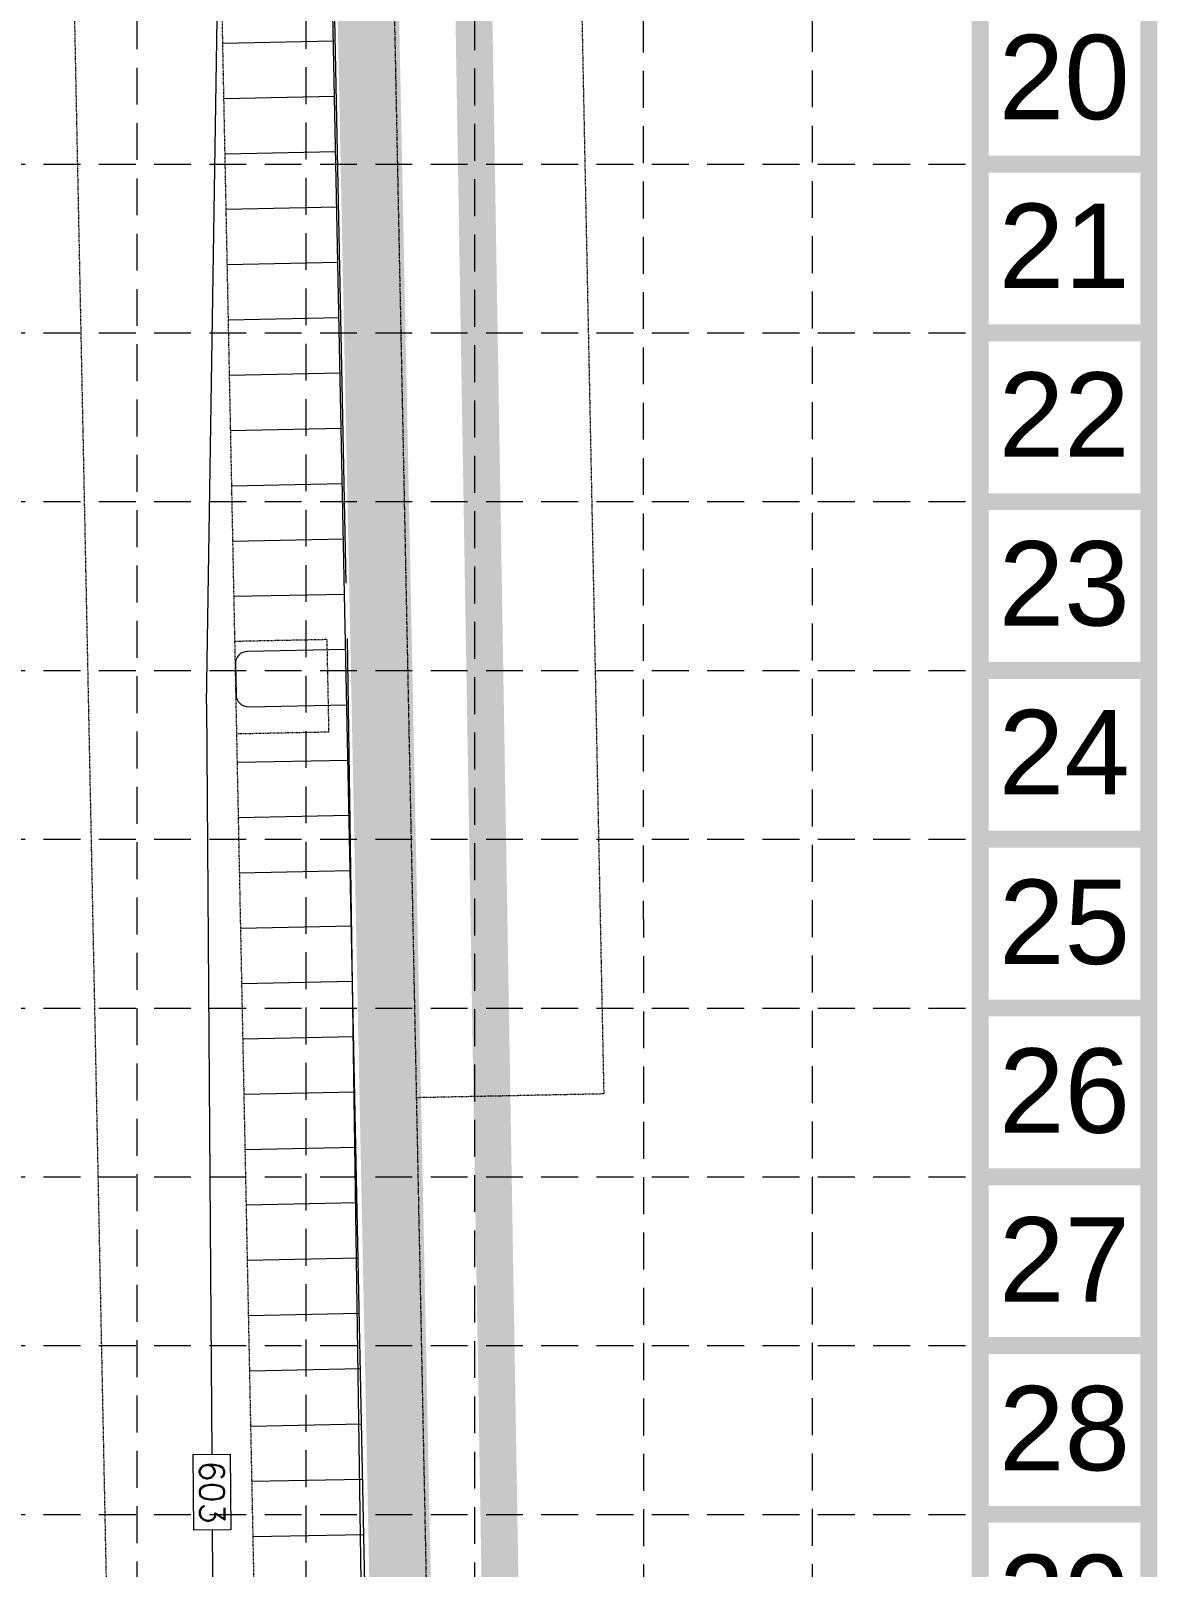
# Model space of a CAD drawing. Extents: x 2140663 to 2528301, y 336313 to 7007653.
# Drawn here: x 2528117.9 to 2528301.2, y 7006847.1 to 7007097.1 of the extents above; entities that cross this region are included whole.
import ezdxf
from ezdxf.enums import TextEntityAlignment as Align

# ---------------------------------------------------------------- set-up
doc = ezdxf.new("R2010")
doc.units = 0
doc.header["$MEASUREMENT"] = 0
for name, pattern in [('HIDDEN', [0.375, 0.25, -0.125]), ('PHANTOM2', [1.25, 0.625, -0.125, 0.125, -0.125, 0.125, -0.125]), ('xdrc002pt$0$HIDDEN2', [0.1875, 0.125, -0.0625])]:
    doc.linetypes.add(name, pattern=pattern)
for name, color, linetype in [('1 PROPOSED CONTOURS', 43, 'Continuous'), ('1 SILT FENCE', 200, 'Continuous'), ('BASE', 7, 'Continuous'), ('GRID', 254, 'HIDDEN'), ('LIMITS OF DISTURBANCE', 1, 'HIDDEN'), ('xdrc002ar$0$xdrc002ar$0$C-PKNG-FACE-N', 1, 'Continuous'), ('xdrc002ar$0$xdrc002ar$0$C-PKNG-STRP-N', 6, 'Continuous'), ('xdrc002pt$0$V-ESMT-ACCS-N', 2, 'xdrc002pt$0$HIDDEN2'), ('xdrc002pt$0$V-ESMT-WATR-N', 2, 'xdrc002pt$0$HIDDEN2'), ('xdrc002pt$0$V-PROP-ESMT-E', 6, 'xdrc002pt$0$HIDDEN2'), ('xdrc002pt$0$v-prop-line', 3, 'PHANTOM2')]:
    doc.layers.add(name, color=color, linetype=linetype)
doc.styles.get("Standard").update_dxf_attribs({"font": 'ARIAL.TTF'})

msp = doc.modelspace()

# ---------------------------------------------------------------- linework, layer by layer
at = {"layer": '1 PROPOSED CONTOURS', "color": 43, "lineweight": 0}
msp.add_line((2528146.45228061, 7006987.626564575, 603), (2528149.166292975, 7007162.278089867, 603), dxfattribs=at)
at = {"layer": '1 PROPOSED CONTOURS', "color": 43, "lineweight": 0, "extrusion": (0.9997928838765824, 0.02035164243364614, 0), "elevation": 2670249.645739257}
msp.add_lwpolyline([(6954197.985923834, 604.0000000000005), (6954103.595763578, 604.0000000000005)], dxfattribs=at)
at = {"layer": '1 PROPOSED CONTOURS', "color": 43, "lineweight": 0}
for points, elevation in [([(2528169.346842872, 7006998.256727895), (2528172.074423329, 7006811.171618844)], 604), ([(2528146.45228061, 7006987.626564575), (2528147.113135678, 7006895.14673723)], 603), ([(2528147.113135678, 7006895.14673723), (2528147.324960504, 7006865.504060261)], 603)]:
    msp.add_lwpolyline(points, dxfattribs=dict(at, elevation=elevation))
at = {"layer": '1 PROPOSED CONTOURS', "color": 43, "linetype": 'Continuous', "lineweight": 0, "extrusion": (0.00714575871837586, -0.9999744687402469, 0)}
for points, elevation in [([(2578149.148438583, 603.0000000000005), (2578155.148438583, 603.0000000000005)], -6988621.079168348), ([(2578155.148438583, 603.0000000000005), (2578149.148438583, 603.0000000000005)], -6988608.793454062)]:
    msp.add_lwpolyline(points, dxfattribs=dict(at, elevation=elevation))
at = {"layer": '1 PROPOSED CONTOURS', "color": 43, "linetype": 'Continuous', "lineweight": 0, "extrusion": (0.999974468740248, 0.007145758718221097, 0)}
for points, elevation in [([(6988608.793454459, 603.0000000000005), (6988621.079168744, 603.0000000000005)], 2578149.148437501), ([(6988621.079168745, 603.0000000000005), (6988608.793454459, 603.0000000000005)], 2578155.148437501)]:
    msp.add_lwpolyline(points, dxfattribs=dict(at, elevation=elevation))
at = {"layer": '1 PROPOSED CONTOURS', "color": 43, "lineweight": 0, "extrusion": (0.9999744687401422, 0.007145758733033833, 0), "elevation": 2578152.148541025}
msp.add_lwpolyline([(6988608.793416271, 603.0000000000005), (6988580.539300046, 603.0000000000005)], dxfattribs=at)
at = {"layer": '1 SILT FENCE', "color": 200, "linetype": 'Continuous', "lineweight": 0, "const_width": 10}
msp.add_lwpolyline([(2528168.460361803, 7007314.088755522), (2528191.704482488, 7006166.984500946), (2528187.14873196, 7006166.984500946)], dxfattribs=at)
at = {"layer": 'BASE', "const_width": 2.745747206990553}
for points in [[(2528299.78878798, 7005894.74224999), (2528299.78878798, 7007652.020462465), (2527201.489905182, 7007652.020462465), (2527201.489905182, 7005894.74224999)], [(2528272.331315909, 7005922.199722059), (2528272.331315909, 7007624.562990395), (2527228.947377252, 7007624.562990395), (2527228.947377252, 7005922.199722059)]]:
    msp.add_lwpolyline(points, close=True, dxfattribs=at)
for points in [[(2528299.78878798, 7007075.413548996), (2528272.331315909, 7007075.413548996)], [(2528299.78878798, 7007047.956076927), (2528272.331315909, 7007047.956076927)], [(2528299.78878798, 7007020.498604855), (2528272.331315909, 7007020.498604855)], [(2528299.78878798, 7006993.041132786), (2528272.331315909, 7006993.041132786)], [(2528299.78878798, 7006965.583660717), (2528272.331315909, 7006965.583660717)], [(2528299.78878798, 7006938.126188649), (2528272.331315909, 7006938.126188649)], [(2528299.78878798, 7006910.668716576), (2528272.331315909, 7006910.668716576)], [(2528299.78878798, 7006883.211244508), (2528272.331315909, 7006883.211244508)], [(2528299.78878798, 7006855.753772439), (2528272.331315909, 7006855.753772439)]]:
    msp.add_lwpolyline(points, dxfattribs=at)
at = {"layer": 'GRID', "color": 253, "linetype": 'HIDDEN', "lineweight": 0, "ltscale": 24}
for p, q in [((2528135.250571348, 7006032.092152752), (2528135.16522541, 7007625.178615601)), ((2528162.759365419, 7006032.184476493), (2528162.622697481, 7007625.178615601)), ((2528190.162709506, 7006031.94567379), (2528190.080169552, 7007625.178615601)), ((2528217.680234797, 7006031.586024903), (2528217.53764162, 7007625.178615601)), ((2528245.156178257, 7006031.660885922), (2528244.99511369, 7007625.178615601)), ((2527228.947377252, 7007075.413548996), (2528272.331315909, 7007075.413548996)), ((2527228.947377252, 7007047.956076927), (2528272.331315909, 7007047.956076927)), ((2527228.947377252, 7007020.498604855), (2528272.331315909, 7007020.498604855)), ((2527228.947377252, 7006993.041132786), (2528272.331315909, 7006993.041132786)), ((2527228.947377252, 7006965.583660717), (2528272.331315909, 7006965.583660717)), ((2527228.947377252, 7006938.126188649), (2528272.331315909, 7006938.126188649)), ((2527228.947377252, 7006910.668716576), (2528272.331315909, 7006910.668716576)), ((2527228.947377252, 7006883.211244508), (2528272.331315909, 7006883.211244508)), ((2527228.947377252, 7006855.753772439), (2528272.331315909, 7006855.753772439))]:
    msp.add_line(p, q, dxfattribs=at)
at = {"layer": 'LIMITS OF DISTURBANCE', "ltscale": 70, "const_width": 6}
msp.add_lwpolyline([(2527323.279507909, 7007478.034385583), (2527323.279507909, 7007463.102355542), (2527345.362386929, 7006446.874516389, 0.3527120601780434), (2527681.725039883, 7006131.321992346), (2528205.897920626, 7006144.525554366), (2528183.386823632, 7007495.015237641)], format="xyb", close=True, dxfattribs=at)
at = {"layer": 'xdrc002ar$0$xdrc002ar$0$C-PKNG-FACE-N', "color": 7, "lineweight": 0}
for p, q in [((2528168.942335243, 7007005.465179706), (2528165.10590216, 7007194.425362825)), ((2528172.778770351, 7006816.504896604), (2528168.942337271, 7007005.465079728)), ((2528169.125023304, 7006996.467037658), (2528153.128327135, 7006996.142258897)), ((2528151.169336577, 7006994.102073613), (2528151.270829913, 7006989.103107411)), ((2528153.311015197, 7006987.144116853), (2528169.307711367, 7006987.468895615))]:
    msp.add_line(p, q, dxfattribs=at)
for centre, start, end in [((2528153.168924498, 7006994.142670976), 91.16310867043575, 181.1631086813822), ((2528153.270417834, 7006989.143704775), 181.1631086817654, 271.1631086763936)]:
    msp.add_arc(centre, 2, start, end, dxfattribs=at)
at = {"layer": 'xdrc002ar$0$xdrc002ar$0$C-PKNG-STRP-N', "color": 7, "lineweight": 0}
for p, q in [((2528149.11917864, 7007095.080824118), (2528167.11546273, 7007095.446200243)), ((2528149.301862644, 7007086.08288203), (2528167.298146735, 7007086.448258155)), ((2528149.484550705, 7007077.084739984), (2528167.480834798, 7007077.450116109)), ((2528149.667238768, 7007068.086597938), (2528167.663522859, 7007068.451974063)), ((2528149.667240798, 7007068.086497961), (2528167.663524891, 7007068.451874086)), ((2528149.849928861, 7007059.088355915), (2528167.846212953, 7007059.453732042)), ((2528150.032616924, 7007050.090213869), (2528168.028901014, 7007050.455589996)), ((2528150.215302958, 7007041.092171803), (2528168.211587049, 7007041.457547929)), ((2528150.39799102, 7007032.094029757), (2528168.394275113, 7007032.459405884)), ((2528150.580679083, 7007023.095887713), (2528168.576963176, 7007023.461263837)), ((2528150.763365116, 7007014.097845648), (2528168.759649207, 7007014.463221773)), ((2528150.94605115, 7007005.099803579), (2528168.94233524, 7007005.465179705)), ((2528151.494115338, 7006978.105377443), (2528169.49039943, 7006978.47075357)), ((2528151.676801372, 7006969.107335376), (2528169.673085463, 7006969.472711501)), ((2528151.859489434, 7006960.109193332), (2528169.855773526, 7006960.474569458)), ((2528152.042177496, 7006951.111051286), (2528170.038461589, 7006951.476427411)), ((2528152.22486353, 7006942.113009218), (2528170.221147621, 7006942.478385345)), ((2528152.407551593, 7006933.114867175), (2528170.403835685, 7006933.4802433)), ((2528152.590239656, 7006924.116725128), (2528170.586523748, 7006924.482101253)), ((2528152.77292569, 7006915.118683062), (2528170.76920978, 7006915.484059189)), ((2528152.955613752, 7006906.120541018), (2528170.951897845, 7006906.485917143)), ((2528153.138299785, 7006897.12249895), (2528171.134583876, 7006897.487875075)), ((2528153.320987847, 7006888.124356906), (2528171.317271939, 7006888.489733031)), ((2528153.50367591, 7006879.12621486), (2528171.499960002, 7006879.491590985)), ((2528153.686361944, 7006870.128172794), (2528171.682646036, 7006870.493548919)), ((2528153.869050007, 7006861.130030749), (2528171.865334098, 7006861.495406874)), ((2528154.051738069, 7006852.131888703), (2528172.048022161, 7006852.497264828))]:
    msp.add_line(p, q, dxfattribs=at)
at = {"layer": 'xdrc002pt$0$V-ESMT-ACCS-N', "color": 7, "lineweight": 0}
for p, q in [((2528166.318582298, 7006248.174609453), (2528141.453073435, 7007472.903676003)), ((2528142.323527268, 7006247.687441093), (2528120.687722486, 7007313.340234162)), ((2528151.259207387, 7006989.91105583), (2528151.259207389, 7006989.911055829)), ((2528151.259207387, 7006989.91105583), (2528151.259207389, 7006989.911055829)), ((2528127.264152336, 7006989.423887467), (2528127.264152335, 7006989.423887468))]:
    msp.add_line(p, q, dxfattribs=at)
at = {"layer": 'xdrc002pt$0$V-ESMT-WATR-N', "color": 7, "lineweight": 0}
for p, q in [((2528166.09690706, 7006998.057273486), (2528151.099997653, 7006997.752793264)), ((2528166.401387285, 7006983.060364079), (2528166.09690706, 7006998.057273486)), ((2528151.404477878, 7006982.755883855), (2528166.401387285, 7006983.060364079))]:
    msp.add_line(p, q, dxfattribs=at)
at = {"layer": 'xdrc002pt$0$V-PROP-ESMT-E', "color": 7, "lineweight": 0}
for p in [(2528199.938596871, 7007474.090329607), (2528180.609156056, 7006923.584541519)]:
    msp.add_line(p, (2528211.10287185, 7006924.203651314), dxfattribs=at)
at = {"layer": 'xdrc002pt$0$v-prop-line', "color": 7, "lineweight": 0}
msp.add_line((2528169.444881075, 7007473.471219813), (2528195.958816227, 7006167.550346503), dxfattribs=at)

# ---------------------------------------------------------------- texts
at = {"layer": '1 PROPOSED CONTOURS', "color": 43, "lineweight": 0, "insert": (2528149.332055201, 7006864.51837731, 603), "char_height": 4, "width": 15.04761904761905, "attachment_point": 1, "rotation": 270.4094253014306}
msp.add_mtext('\\Fsimplex.shx;\\W1.0000000000;\\T1.0000000000;\\o\\l603', dxfattribs=at)
at = {"layer": 'BASE'}
for s, p in [('20', (2528286.019673385, 7007089.579814532)), ('21', (2528286.019673385, 7007062.122349356)), ('22', (2528286.019673385, 7007034.664892841)), ('23', (2528286.019692547, 7007007.20741034)), ('24', (2528286.019711711, 7006979.7499365)), ('25', (2528286.069382771, 7006952.149788994)), ('26', (2528286.069382771, 7006924.69233248)), ('27', (2528286.069401933, 7006897.234849978)), ('28', (2528286.069421097, 7006869.777376139)), ('29', (2528286.069421097, 7006842.319910963))]:
    msp.add_text(s, height=13.72873603495276, dxfattribs=at).set_placement(p, align=Align.MIDDLE_CENTER)

doc.saveas('drawing.dxf')
